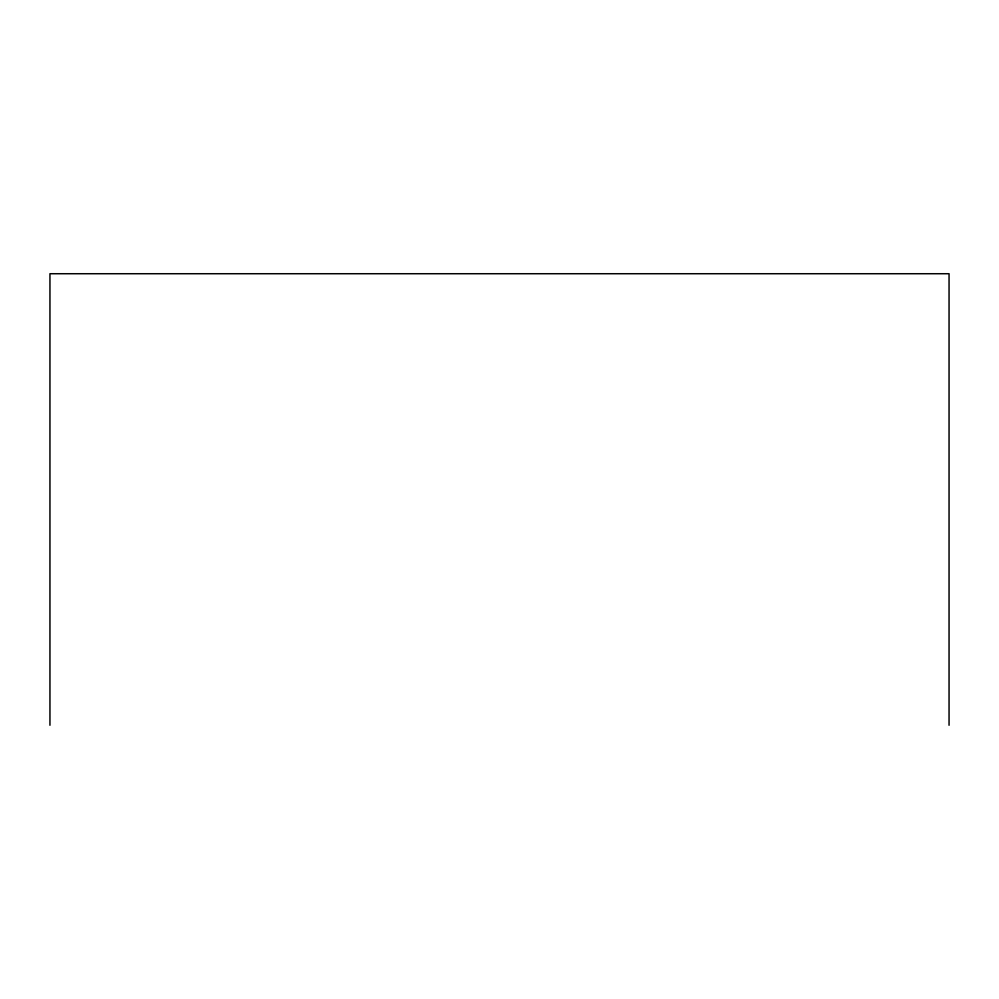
<?xml version="1.0" encoding="UTF-8"?>
<svg xmlns="http://www.w3.org/2000/svg" width="999" height="999" viewBox="0 0 999 999"><rect width="100%" height="100%" fill="white"/><g stroke="black" fill="none" stroke-linecap="round" stroke-linejoin="round"><path stroke-width="1.5" d="M949.05 725.274L949.05 273.726L49.95 273.726L49.95 725.274"/></g></svg>
